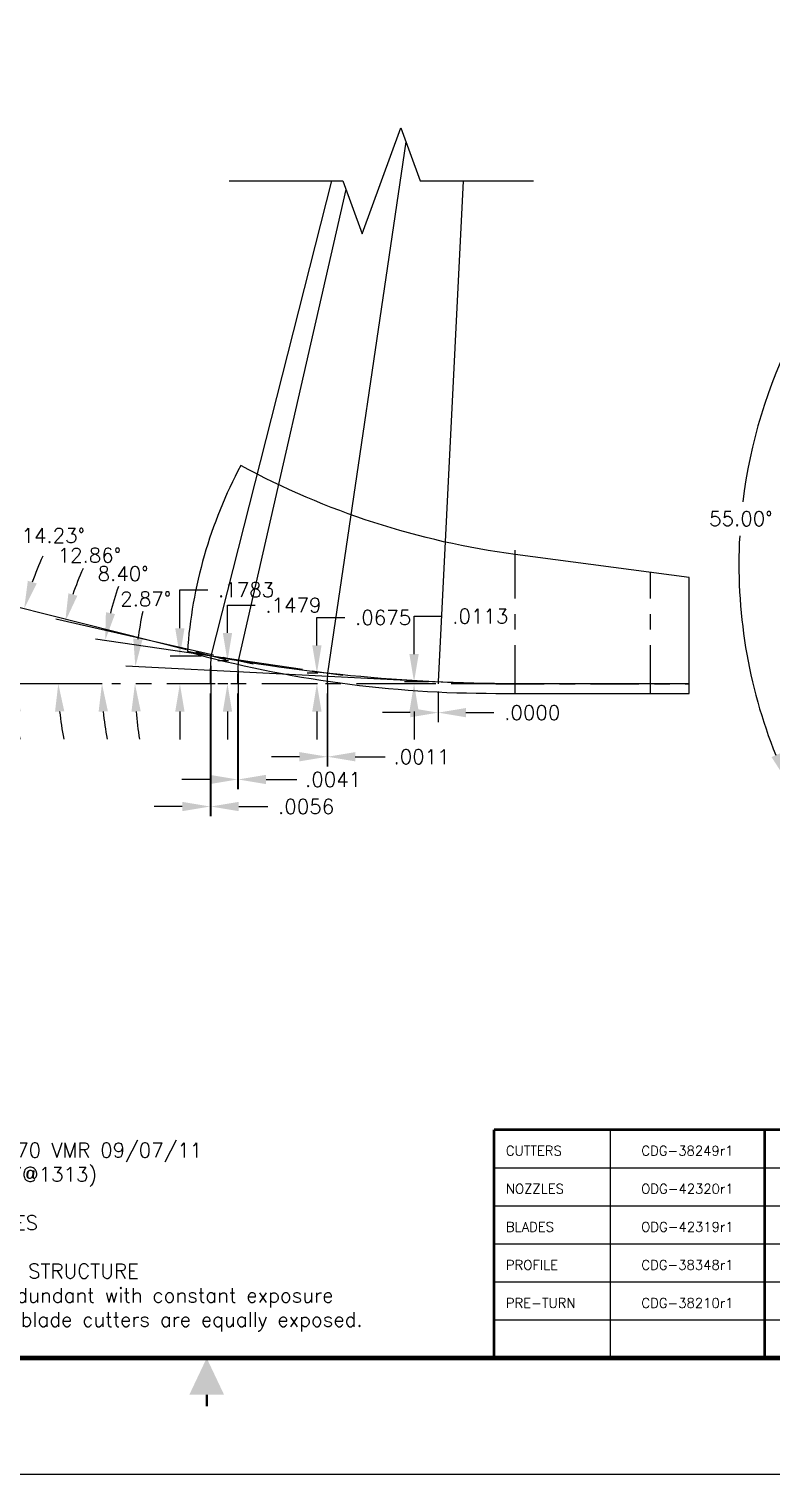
# Model space of a CAD drawing. Extents: x 0 to 22, y 0 to 17.
# Drawn here: x 9.85 to 14.65, y 0 to 9.34 of the extents above; entities that cross this region are included whole.
import ezdxf
from ezdxf.enums import TextEntityAlignment as Align

# ---------------------------------------------------------------- set-up
doc = ezdxf.new("R2010")
doc.units = 0
doc.header["$LTSCALE"] = 0.25
doc.header["$MEASUREMENT"] = 0
doc.linetypes.add('CENTER', pattern=[2, 1.25, -0.25, 0.25, -0.25])
doc.layers.get('0').update_dxf_attribs({"linetype": 'CONTINUOUS'})
doc.layers.get('Defpoints').update_dxf_attribs({"color": 10, "linetype": 'CONTINUOUS'})
for name, color, linetype in [('Cline', 5, 'CENTER'), ('Dims', 4, 'CONTINUOUS'), ('Text', 3, 'CONTINUOUS'), ('Title Block', 7, 'CONTINUOUS')]:
    doc.layers.add(name, color=color, linetype=linetype)
doc.styles.add('RomanD', font='romand.shx')
doc.styles.add('RomanS', font='romans')
doc.dimstyles.get("Standard").update_dxf_attribs({"dimtxt": 0.094, "dimasz": 0.18, "dimexe": 0.0625, "dimexo": 0.0625, "dimgap": 0.0625, "dimtad": 0, "dimtih": 1, "dimtoh": 1, "dimdec": 4, "dimzin": 4, "dimdsep": 46, "dimtxsty": 'RomanS', "dimcen": 0.09, "dimazin": 1, "dimtfac": 1, "dimtdec": 4, "dimtofl": 0, "dimtmove": 0, "dimatfit": 1, "dimfxl": 1, "dimtolj": 1, "dimtzin": 0, "dimarcsym": 0})

# ---------------------------------------------------------------- blocks, each defined once
blk = doc.blocks.new('COT_Cblock')
at = {"layer": 'Title Block', "color": 8}
blk.add_lwpolyline([(0, 0), (22, 0), (22, 17), (0, 17)], close=True, dxfattribs=at)
at = {"layer": 'Title Block', "const_width": 0.03}
blk.add_lwpolyline([(21.38, 16.25), (0.62, 16.25), (0.62, 0.75), (21.38, 0.75)], close=True, dxfattribs=at)
at = {"layer": 'Title Block', "const_width": 0.015}
blk.add_lwpolyline([(11, 0.4375), (11, 0.5125)], dxfattribs=at)
at = {"layer": 'Title Block'}
blk.add_solid([(10.8875, 0.5125), (11.1125, 0.5125), (11, 0.75)], dxfattribs=at)
at = {"layer": 'Text', "width": 0.9, "flags": 8}
for tag, height, style, p in [('DRAWN', 0.11, 'RomanS', (16.9503, 1.9531)), ('TITL1', 0.125, 'RomanD', (19.587, 1.6835)), ('TITL2', 0.094, 'RomanD', (19.587, 1.5143)), ('TITL3', 0.094, 'RomanD', (19.587, 1.3739))]:
    blk.add_attdef(tag, text='', height=height, dxfattribs=dict(at, style=style)).set_placement(p, align=Align.MIDDLE_CENTER)
at = {"layer": 'Text', "style": 'RomanS', "width": 0.9, "flags": 8}
for tag, p in [('DDATE', (16.5753, 1.6405)), ('CHECK', (16.5753, 1.3748)), ('MATRL', (16.5753, 1.1174)), ('PDATE', (16.5753, 0.8516)), ('SCALE', (18.1459, 0.8555)), ('SHEET', (20.2553, 0.8555))]:
    blk.add_attdef(tag, text='', height=0.094, dxfattribs=at).set_placement(p, align=Align.MIDDLE_LEFT)
for tag, p in [('FSCM#', (18.5872, 1.1213)), ('DWG#', (20.0595, 1.1213)), ('REV#', (21.2197, 1.1213))]:
    blk.add_attdef(tag, text='', height=0.094, dxfattribs=at).set_placement(p, align=Align.TOP_CENTER)
at = {"layer": 'Title Block', "color": 1, "style": 'RomanS', "flags": 8}
for tag, p in [('FNAME', (0.37, 3.75)), ('REVDATE', (0.37, 2.25)), ('USER', (0.37, 0.75))]:
    blk.add_attdef(tag, text='', height=0.047, rotation=90, dxfattribs=at).set_placement(p, align=Align.BOTTOM_LEFT)
blk = doc.blocks.new('*D26')
at = {"layer": 'Defpoints', "color": 0, "transparency": 16777216}
for p in [(14.8162, 7.574), (17.7493, 5.8805), (17.7493, 5.8805), (14.4615, 5.4962), (14.6797, 4.4492)]:
    blk.add_point(p, dxfattribs=at)
at = {"layer": 'Dims', "color": 0, "lineweight": -2, "transparency": 16777216}
for start, end in [(153.11596, 172.98232), (176.78879, 201.88404)]:
    blk.add_arc((17.7493, 5.8805), 3.3102, start, end, dxfattribs=at)
at = {"layer": 'Dims', "color": 0, "transparency": 16777216}
for points in [[(14.7705, 7.3916), (14.8232, 7.3631), (14.8826, 7.5356)], [(14.7051, 4.6586), (14.6501, 4.6348), (14.7492, 4.4816)]]:
    blk.add_solid(points, dxfattribs=at)
at = {"layer": 'Dims', "color": 0, "transparency": 16777216, "insert": (14.4523, 6.1754), "char_height": 0.094, "attachment_point": 5, "style": 'RomanS'}
blk.add_mtext('\\A1;55.00°', dxfattribs=at)
blk = doc.blocks.new('*D143')
at = {"layer": 'Defpoints', "color": 0, "transparency": 16777216}
for p in [(12.3399, 5.1204), (12.4956, 5.1204), (12.4956, 5.1091)]:
    blk.add_point(p, dxfattribs=at)
at = {"layer": 'Dims', "color": 0, "lineweight": -2, "transparency": 16777216}
for p, q in [((12.3399, 5.3004), (12.3399, 5.5454)), ((12.3399, 5.5454), (12.5199, 5.5454)), ((12.4331, 5.1204), (12.2774, 5.1204)), ((12.4331, 5.1091), (12.2774, 5.1091)), ((12.3399, 4.9291), (12.3399, 4.7491))]:
    blk.add_line(p, q, dxfattribs=at)
at = {"layer": 'Dims', "color": 0, "transparency": 16777216}
for points in [[(12.3099, 5.3004), (12.3699, 5.3004), (12.3399, 5.1204)], [(12.3099, 4.9291), (12.3699, 4.9291), (12.3399, 5.1091)]]:
    blk.add_solid(points, dxfattribs=at)
at = {"layer": 'Dims', "color": 0, "transparency": 16777216, "insert": (12.7682, 5.5454), "char_height": 0.094, "attachment_point": 5, "style": 'RomanS'}
blk.add_mtext('\\A1;.0113', dxfattribs=at)
blk = doc.blocks.new('*D144')
at = {"layer": 'Defpoints', "color": 0, "transparency": 16777216}
for p in [(11.7804, 5.1765), (11.7793, 5.1091), (11.7793, 4.637)]:
    blk.add_point(p, dxfattribs=at)
at = {"layer": 'Dims', "color": 0, "lineweight": -2, "transparency": 16777216}
for p, q in [((11.7793, 5.0466), (11.7793, 4.5745)), ((11.7804, 5.114), (11.7804, 4.5745)), ((11.5993, 4.637), (11.4193, 4.637)), ((11.9604, 4.637), (12.1538, 4.637))]:
    blk.add_line(p, q, dxfattribs=at)
at = {"layer": 'Dims', "color": 0, "transparency": 16777216}
for points in [[(11.5993, 4.667), (11.5993, 4.607), (11.7793, 4.637)], [(11.9604, 4.667), (11.9604, 4.607), (11.7804, 4.637)]]:
    blk.add_solid(points, dxfattribs=at)
at = {"layer": 'Dims', "color": 0, "transparency": 16777216, "insert": (12.3886, 4.637), "char_height": 0.094, "attachment_point": 5, "style": 'RomanS'}
blk.add_mtext('\\A1;.0011', dxfattribs=at)
blk = doc.blocks.new('*D145')
at = {"layer": 'Defpoints', "color": 0, "transparency": 16777216}
for p in [(11.7122, 5.1765), (11.7804, 5.1765), (11.7793, 5.1091)]:
    blk.add_point(p, dxfattribs=at)
at = {"layer": 'Dims', "color": 0, "lineweight": -2, "transparency": 16777216}
for p, q in [((11.7122, 5.3565), (11.7122, 5.5365)), ((11.7122, 5.5365), (11.8922, 5.5365)), ((11.7179, 5.1765), (11.6497, 5.1765)), ((11.7168, 5.1091), (11.6497, 5.1091)), ((11.7122, 4.9291), (11.7122, 4.7491))]:
    blk.add_line(p, q, dxfattribs=at)
at = {"layer": 'Dims', "color": 0, "transparency": 16777216}
for points in [[(11.6822, 5.3565), (11.7422, 5.3565), (11.7122, 5.1765)], [(11.6822, 4.9291), (11.7422, 4.9291), (11.7122, 5.1091)]]:
    blk.add_solid(points, dxfattribs=at)
at = {"layer": 'Dims', "color": 0, "transparency": 16777216, "insert": (12.1404, 5.5365), "char_height": 0.094, "attachment_point": 5, "style": 'RomanS'}
blk.add_mtext('\\A1;.0675', dxfattribs=at)
blk = doc.blocks.new('*D146')
at = {"layer": 'Defpoints', "color": 0, "transparency": 16777216}
for p in [(11.2033, 5.2569), (11.1992, 5.1091), (11.1992, 4.4901)]:
    blk.add_point(p, dxfattribs=at)
at = {"layer": 'Dims', "color": 0, "lineweight": -2, "transparency": 16777216}
for p, q in [((11.2033, 5.1944), (11.2033, 4.4276)), ((11.1992, 5.0466), (11.1992, 4.4276)), ((11.0192, 4.4901), (10.8392, 4.4901)), ((11.3833, 4.4901), (11.582, 4.4901))]:
    blk.add_line(p, q, dxfattribs=at)
at = {"layer": 'Dims', "color": 0, "transparency": 16777216}
for points in [[(11.0192, 4.5201), (11.0192, 4.4601), (11.1992, 4.4901)], [(11.3833, 4.5201), (11.3833, 4.4601), (11.2033, 4.4901)]]:
    blk.add_solid(points, dxfattribs=at)
at = {"layer": 'Dims', "color": 0, "transparency": 16777216, "insert": (11.8169, 4.4901), "char_height": 0.094, "attachment_point": 5, "style": 'RomanS'}
blk.add_mtext('\\A1;.0041', dxfattribs=at)
blk = doc.blocks.new('*D147')
at = {"layer": 'Defpoints', "color": 0, "transparency": 16777216}
for p in [(11.1342, 5.2569), (11.2033, 5.2569), (11.1992, 5.1091)]:
    blk.add_point(p, dxfattribs=at)
at = {"layer": 'Dims', "color": 0, "lineweight": -2, "transparency": 16777216}
for p, q in [((11.1342, 5.4369), (11.1342, 5.6169)), ((11.1342, 5.6169), (11.3142, 5.6169)), ((11.1408, 5.2569), (11.0717, 5.2569)), ((11.1367, 5.1091), (11.0717, 5.1091)), ((11.1342, 4.9291), (11.1342, 4.7491))]:
    blk.add_line(p, q, dxfattribs=at)
at = {"layer": 'Dims', "color": 0, "transparency": 16777216}
for points in [[(11.1042, 5.4369), (11.1642, 5.4369), (11.1342, 5.2569)], [(11.1042, 4.9291), (11.1642, 4.9291), (11.1342, 5.1091)]]:
    blk.add_solid(points, dxfattribs=at)
at = {"layer": 'Dims', "color": 0, "transparency": 16777216, "insert": (11.5602, 5.6169), "char_height": 0.094, "attachment_point": 5, "style": 'RomanS'}
blk.add_mtext('\\A1;.1479', dxfattribs=at)
blk = doc.blocks.new('*D148')
at = {"layer": 'Defpoints', "color": 0, "transparency": 16777216}
for p in [(11.0271, 5.2873), (11.0215, 5.1091), (11.0215, 4.3151)]:
    blk.add_point(p, dxfattribs=at)
at = {"layer": 'Dims', "color": 0, "lineweight": -2, "transparency": 16777216}
for p, q in [((11.0271, 5.2248), (11.0271, 4.2526)), ((11.0215, 5.0466), (11.0215, 4.2526)), ((10.8415, 4.3151), (10.6615, 4.3151)), ((11.2071, 4.3151), (11.3945, 4.3151))]:
    blk.add_line(p, q, dxfattribs=at)
at = {"layer": 'Dims', "color": 0, "transparency": 16777216}
for points in [[(10.8415, 4.3451), (10.8415, 4.2851), (11.0215, 4.3151)], [(11.2071, 4.3451), (11.2071, 4.2851), (11.0271, 4.3151)]]:
    blk.add_solid(points, dxfattribs=at)
at = {"layer": 'Dims', "color": 0, "transparency": 16777216, "insert": (11.6427, 4.3151), "char_height": 0.094, "attachment_point": 5, "style": 'RomanS'}
blk.add_mtext('\\A1;.0056', dxfattribs=at)
blk = doc.blocks.new('*D149')
at = {"layer": 'Defpoints', "color": 0, "transparency": 16777216}
for p in [(10.8266, 5.2873), (11.0271, 5.2873), (11.0215, 5.1091)]:
    blk.add_point(p, dxfattribs=at)
at = {"layer": 'Dims', "color": 0, "lineweight": -2, "transparency": 16777216}
for p, q in [((10.8266, 5.4673), (10.8266, 5.7162)), ((10.8266, 5.7162), (11.0066, 5.7162)), ((10.9646, 5.2873), (10.7641, 5.2873)), ((10.959, 5.1091), (10.7641, 5.1091)), ((10.8266, 4.9291), (10.8266, 4.7491))]:
    blk.add_line(p, q, dxfattribs=at)
at = {"layer": 'Dims', "color": 0, "transparency": 16777216}
for points in [[(10.7966, 5.4673), (10.8566, 5.4673), (10.8266, 5.2873)], [(10.7966, 4.9291), (10.8566, 4.9291), (10.8266, 5.1091)]]:
    blk.add_solid(points, dxfattribs=at)
at = {"layer": 'Dims', "color": 0, "transparency": 16777216, "insert": (11.2549, 5.7162), "char_height": 0.094, "attachment_point": 5, "style": 'RomanS'}
blk.add_mtext('\\A1;.1783', dxfattribs=at)
blk = doc.blocks.new('*D179')
at = {"layer": 'Defpoints', "color": 0, "transparency": 16777216}
for p in [(12.4956, 5.1204), (12.4956, 5.1091), (12.4956, 4.9219)]:
    blk.add_point(p, dxfattribs=at)
at = {"layer": 'Dims', "color": 0, "lineweight": -2, "transparency": 16777216}
for p, q in [((12.4956, 5.0579), (12.4956, 4.8594)), ((12.4956, 5.0466), (12.4956, 4.8594)), ((12.3156, 4.9219), (12.1356, 4.9219)), ((12.6756, 4.9219), (12.8556, 4.9219))]:
    blk.add_line(p, q, dxfattribs=at)
at = {"layer": 'Dims', "color": 0, "transparency": 16777216}
for points in [[(12.3156, 4.9519), (12.3156, 4.8919), (12.4956, 4.9219)], [(12.6756, 4.9519), (12.6756, 4.8919), (12.4956, 4.9219)]]:
    blk.add_solid(points, dxfattribs=at)
at = {"layer": 'Dims', "color": 0, "transparency": 16777216, "insert": (13.1039, 4.9219), "char_height": 0.094, "attachment_point": 5, "style": 'RomanS'}
blk.add_mtext('\\A1;.0000', dxfattribs=at)
blk = doc.blocks.new('*D180')
at = {"layer": 'Defpoints', "color": 0, "transparency": 16777216}
for p in [(10.5365, 5.1456), (10.3862, 5.1091), (12.3958, 5.1254), (12.5955, 5.1154), (14.1179, 5.1091)]:
    blk.add_point(p, dxfattribs=at)
at = {"layer": 'Dims', "color": 0, "lineweight": -2, "transparency": 16777216}
blk.add_line((12.3333, 5.1285), (10.4765, 5.2217), dxfattribs=at)
for start, end in [(167.68607, 172.40729), (184.72122, 189.44244)]:
    blk.add_arc((12.7213, 5.1091), 2.1851, start, end, dxfattribs=at)
at = {"layer": 'Dims', "color": 0, "transparency": 16777216}
for points in [[(10.5852, 5.395), (10.5255, 5.4005), (10.539, 5.2185)], [(10.5136, 4.928), (10.5736, 4.9305), (10.5362, 5.1091)]]:
    blk.add_solid(points, dxfattribs=at)
at = {"layer": 'Dims', "color": 0, "transparency": 16777216, "insert": (10.6059, 5.6565), "char_height": 0.094, "attachment_point": 5, "style": 'RomanS'}
blk.add_mtext('\\A1;2.87°', dxfattribs=at)
blk = doc.blocks.new('*D181')
at = {"layer": 'Defpoints', "color": 0, "transparency": 16777216}
for p in [(10.3253, 5.2025), (11.6814, 5.1911), (11.8793, 5.1619), (10.3862, 5.1091), (14.1179, 5.1091)]:
    blk.add_point(p, dxfattribs=at)
at = {"layer": 'Dims', "color": 0, "lineweight": -2, "transparency": 16777216}
for p, q in [((11.6196, 5.2003), (10.2817, 5.3977)), ((10.3237, 5.1091), (10.2605, 5.1091))]:
    blk.add_line(p, q, dxfattribs=at)
for start, end in [(160.82616, 166.21514), (185.38899, 190.77797)]:
    blk.add_arc((12.2375, 5.1091), 1.9145, start, end, dxfattribs=at)
at = {"layer": 'Dims', "color": 0, "transparency": 16777216}
for points in [[(10.4076, 5.5595), (10.3487, 5.571), (10.3436, 5.3886)], [(10.3015, 4.9279), (10.3615, 4.9307), (10.323, 5.1091)]]:
    blk.add_solid(points, dxfattribs=at)
at = {"layer": 'Dims', "color": 0, "transparency": 16777216, "insert": (10.4601, 5.8204), "char_height": 0.094, "attachment_point": 5, "style": 'RomanS'}
blk.add_mtext('\\A1;8.40°', dxfattribs=at)
blk = doc.blocks.new('*D219')
at = {"layer": 'Defpoints', "color": 0, "transparency": 16777216}
for p in [(10.0459, 5.2444), (11.1058, 5.2792), (11.3008, 5.2347), (10.3862, 5.1091), (14.1179, 5.1091)]:
    blk.add_point(p, dxfattribs=at)
at = {"layer": 'Dims', "color": 0, "lineweight": -2, "transparency": 16777216}
for p, q in [((11.0449, 5.2931), (10.0253, 5.526)), ((10.3237, 5.1091), (9.9783, 5.1091))]:
    blk.add_line(p, q, dxfattribs=at)
for start, end in [(155.73375, 161.43443), (185.70068, 191.40137)]:
    blk.add_arc((11.8507, 5.1091), 1.8099, start, end, dxfattribs=at)
at = {"layer": 'Dims', "color": 0, "transparency": 16777216}
for points in [[(10.1639, 5.6772), (10.1061, 5.6934), (10.0862, 5.512)], [(10.0198, 4.9278), (10.0797, 4.9308), (10.0408, 5.1091)]]:
    blk.add_solid(points, dxfattribs=at)
at = {"layer": 'Dims', "color": 0, "transparency": 16777216, "insert": (10.2422, 5.9387), "char_height": 0.094, "attachment_point": 5, "style": 'RomanS'}
blk.add_mtext('\\A1;12.86°', dxfattribs=at)
blk = doc.blocks.new('*D220')
at = {"layer": 'Defpoints', "color": 0, "transparency": 16777216}
for p in [(9.7668, 5.272), (10.9301, 5.3119), (11.124, 5.2627), (10.3862, 5.1091), (14.1179, 5.1091)]:
    blk.add_point(p, dxfattribs=at)
at = {"layer": 'Dims', "color": 0, "lineweight": -2, "transparency": 16777216}
for p, q in [((10.8696, 5.3273), (9.7599, 5.6087)), ((10.3237, 5.1091), (9.6976, 5.1091))]:
    blk.add_line(p, q, dxfattribs=at)
for start, end in [(155.29446, 160.53172), (185.23726, 190.47453)]:
    blk.add_arc((11.73, 5.1091), 1.9699, start, end, dxfattribs=at)
at = {"layer": 'Dims', "color": 0, "transparency": 16777216}
for points in [[(9.9014, 5.7569), (9.844, 5.7743), (9.8205, 5.5933)], [(9.7383, 4.9279), (9.7983, 4.9306), (9.7601, 5.1091)]]:
    blk.add_solid(points, dxfattribs=at)
at = {"layer": 'Dims', "color": 0, "transparency": 16777216, "insert": (10.0085, 6.0667), "char_height": 0.094, "attachment_point": 5, "style": 'RomanS'}
blk.add_mtext('\\A1;14.23°', dxfattribs=at)

msp = doc.modelspace()

# ---------------------------------------------------------------- linework, layer by layer
for p, q in [((11.12401, 5.26275), (10.93014, 5.31191)), ((11.30077, 5.23466), (11.10579, 5.27919)), ((13.60656, 2.22656), (13.60656, 0.75))]:
    msp.add_line(p, q)
at = {"linetype": 'Continuous', "flags": 128}
msp.add_lwpolyline([(11.14581, 8.3596), (11.87927, 8.3596), (12.00427, 8.01616), (12.25427, 8.70303), (12.37927, 8.3596), (13.11273, 8.3596)], dxfattribs=at)
at = {"flags": 128}
msp.add_lwpolyline([(10.87502, 5.31625, 0.0673462), (12.86813, 5.04657), (13.86813, 5.04657), (14.11813, 5.04657), (14.11813, 5.10907), (14.11813, 5.79657), (12.99286, 5.94472, -0.0915808), (11.2201, 6.51953, 0.1054757)], format="xyb", close=True, dxfattribs=at)
for radius, start in [(2.84637, 176.40938), (1.37227, 179.527456)]:
    msp.add_arc((13.86786, 5.10907), radius, start, 180)
at = {"layer": 'Cline', "color": 1}
msp.add_line((12.99286, 5.04657), (12.99286, 5.97906), dxfattribs=at)
at = {"layer": 'Cline'}
for p, q in [((13.86786, 5.04657), (13.86786, 5.82477)), ((14.11786, 5.10907), (10.38621, 5.10907)), ((12.86786, 5.10907), (14.11786, 5.10907))]:
    msp.add_line(p, q, dxfattribs=at)
at = {"layer": 'Cline', "color": 1, "linetype": 'ByBlock'}
msp.add_line((14.11786, 5.10907), (12.99286, 5.10907), dxfattribs=at)
msp.add_lwpolyline([(12.99286, 5.10907, -0.0487965), (10.87502, 5.31625, -13.0417532)], format="xyb", dxfattribs=at)
at = {"layer": 'Dims', "color": 2}
for p, q in [((12.28741, 8.61199), (11.78036, 5.17654)), ((11.87929, 5.16194), (11.68143, 5.19115))]:
    msp.add_line(p, q, dxfattribs=at)
at = {"layer": 'Dims', "color": 241}
msp.add_line((11.80625, 8.3596), (11.02707, 5.28733), dxfattribs=at)
at = {"layer": 'Dims', "color": 1}
for p, q in [((12.65811, 8.3596), (12.49564, 5.12039)), ((12.59551, 5.11538), (12.39576, 5.1254))]:
    msp.add_line(p, q, dxfattribs=at)
at = {"layer": 'Dims', "color": 202}
msp.add_line((11.89931, 8.30455), (11.20328, 5.25693), dxfattribs=at)
at = {"layer": 'Text'}
for radius, start in [(2.66868, 176.823935), (2.08859, 178.148695)]:
    msp.add_arc((13.86786, 5.10907), radius, start, 180, dxfattribs=at)
at = {"layer": 'Title Block'}
for p, q in [((12.85656, 1.98047), (16.10656, 1.98047)), ((12.85656, 1.73438), (16.10656, 1.73438)), ((12.85656, 1.48828), (16.10656, 1.48828)), ((12.85656, 1.24219), (16.10656, 1.24219)), ((12.85656, 0.99609), (16.10656, 0.99609))]:
    msp.add_line(p, q, dxfattribs=at)
at = {"layer": 'Title Block', "const_width": 0.01688}
for points in [[(12.85656, 0.75), (12.85656, 2.22656)], [(12.85656, 2.22656), (16.10656, 2.22656)], [(14.60656, 0.75), (14.60656, 2.22656)]]:
    msp.add_lwpolyline(points, dxfattribs=at)

# ---------------------------------------------------------------- block references
at = {"color": 1}
msp.add_blockref('COT_Cblock', (0, 0), dxfattribs=at)

# ---------------------------------------------------------------- texts
at = {"layer": 'Text', "style": 'RomanS'}
for s, p in [('CUTTERS', (12.93341, 2.0902)), ('NOZZLES', (12.93341, 1.84411)), ('BLADES', (12.93341, 1.59802)), ('PROFILE', (12.93341, 1.35192)), ('PRE-TURN', (12.93341, 1.10583))]:
    msp.add_text(s, height=0.0625, dxfattribs=at).set_placement(p, align=Align.MIDDLE_LEFT)
for s, p in [('CDG-38249r1', (14.10656, 2.0902)), ('ODG-42320r1', (14.10656, 1.84411)), ('ODG-42319r1', (14.10656, 1.59802)), ('CDG-38348r1', (14.10656, 1.35192)), ('CDG-38210r1', (14.10656, 1.10583))]:
    msp.add_text(s, height=0.0625, dxfattribs=at).set_placement(p, align=Align.MIDDLE_CENTER)
at = {"layer": 'Text', "insert": (8.3712, 2.14054), "char_height": 0.09375, "width": 7.0914345, "attachment_point": 1, "style": 'RomanS'}
msp.add_mtext('6" 613-SR ASSY# 1970 VMR 09/07/11  \\P{\\C3;27 Total Elements (27@1313)\\P\\P(6) 55 SERIES NOZZLES\\P\\PREF. NOTES:  CUTTING STRUCTURE\\P2 Start "Opposed" Redundant with constant exposure\\PPrimary & Secondary blade cutters are equally exposed.}', dxfattribs=at)

# ---------------------------------------------------------------- dimensions: what is measured, and where the dimension line sits
at = {"layer": 'Dims'}
dim = msp.add_angular_dim_2l(base=(14.46147, 5.49622), line1=((17.74931, 5.88051), (14.67974, 4.44915)), line2=((17.74931, 5.88051), (14.81617, 7.57396)), dimstyle='Standard', dxfattribs=at)
dim.commit()
dim.dimension.update_dxf_attribs({"geometry": '*D26', "text_midpoint": (14.45225, 6.17544), "dimtype": 162})
at = {"layer": 'Dims', "color": 241}
dim = msp.add_angular_dim_2l(base=(9.76681, 5.27198), line1=((14.11786, 5.10907), (10.38621, 5.10907)), line2=((11.12401, 5.26275), (10.93014, 5.31191)), dimstyle='Standard', dxfattribs=at)
dim.commit()
dim.dimension.update_dxf_attribs({"geometry": '*D220', "text_midpoint": (10.00847, 6.06665), "dimtype": 162})
at = {"layer": 'Dims', "color": 202}
dim = msp.add_angular_dim_2l(base=(10.04587, 5.2444), line1=((14.11786, 5.10907), (10.38621, 5.10907)), line2=((11.30077, 5.23466), (11.10579, 5.27919)), dimstyle='Standard', dxfattribs=at)
dim.commit()
dim.dimension.update_dxf_attribs({"geometry": '*D219', "text_midpoint": (10.24218, 5.93875), "dimtype": 162})
at = {"layer": 'Dims', "color": 2}
dim = msp.add_angular_dim_2l(base=(10.32533, 5.20255), line1=((14.11786, 5.10907), (10.38621, 5.10907)), line2=((11.87929, 5.16194), (11.68143, 5.19115)), dimstyle='Standard', dxfattribs=at)
dim.commit()
dim.dimension.update_dxf_attribs({"geometry": '*D181', "text_midpoint": (10.46011, 5.82042), "dimtype": 162})
at = {"layer": 'Dims', "color": 1}
dim = msp.add_angular_dim_2l(base=(10.53652, 5.14557), line1=((14.11786, 5.10907), (10.38621, 5.10907)), line2=((12.59551, 5.11538), (12.39576, 5.1254)), dimstyle='Standard', dxfattribs=at)
dim.commit()
dim.dimension.update_dxf_attribs({"geometry": '*D180', "text_midpoint": (10.60589, 5.65647), "dimtype": 162})
at = {"layer": 'Dims'}
for base, p1, p2, picture, middle in [((10.82661, 5.28733), (11.02149, 5.10907), (11.02707, 5.28733), '*D149', (11.25488, 5.71618)), ((12.33992, 5.12039), (12.49559, 5.10907), (12.49564, 5.12039), '*D143', (12.76818, 5.54542))]:
    dim = msp.add_linear_dim(base=base, p1=p1, p2=p2, angle=90, dimstyle='Standard', dxfattribs=at)
    dim.commit()
    dim.dimension.update_dxf_attribs({"geometry": picture, "text_midpoint": middle, "dimtype": 160})
for base, p1, p2, picture, middle in [((11.13419, 5.25693), (11.19918, 5.10907), (11.20328, 5.25693), '*D147', (11.56022, 5.61693)), ((11.71219, 5.17654), (11.77927, 5.10907), (11.78036, 5.17654), '*D145', (12.14045, 5.53654))]:
    dim = msp.add_linear_dim(base=base, p1=p1, p2=p2, angle=90, dimstyle='Standard', dxfattribs=at)
    dim.commit()
    dim.dimension.update_dxf_attribs({"geometry": picture, "text_midpoint": middle})
for base, p1, p2, picture, middle in [((11.02149, 4.31507), (11.02707, 5.28733), (11.02149, 5.10907), '*D148', (11.64274, 4.31507)), ((11.19918, 4.4901), (11.20328, 5.25693), (11.19918, 5.10907), '*D146', (11.81687, 4.4901)), ((11.77927, 4.63698), (11.78036, 5.17654), (11.77927, 5.10907), '*D144', (12.38862, 4.63698)), ((12.495589, 4.921938), (12.495636, 5.120389), (12.495589, 5.109071), '*D179', (13.103898, 4.921938))]:
    dim = msp.add_linear_dim(base=base, p1=p1, p2=p2, dimstyle='Standard', dxfattribs=at)
    dim.commit()
    dim.dimension.update_dxf_attribs({"geometry": picture, "text_midpoint": middle, "dimtype": 160})

doc.saveas('drawing.dxf')
